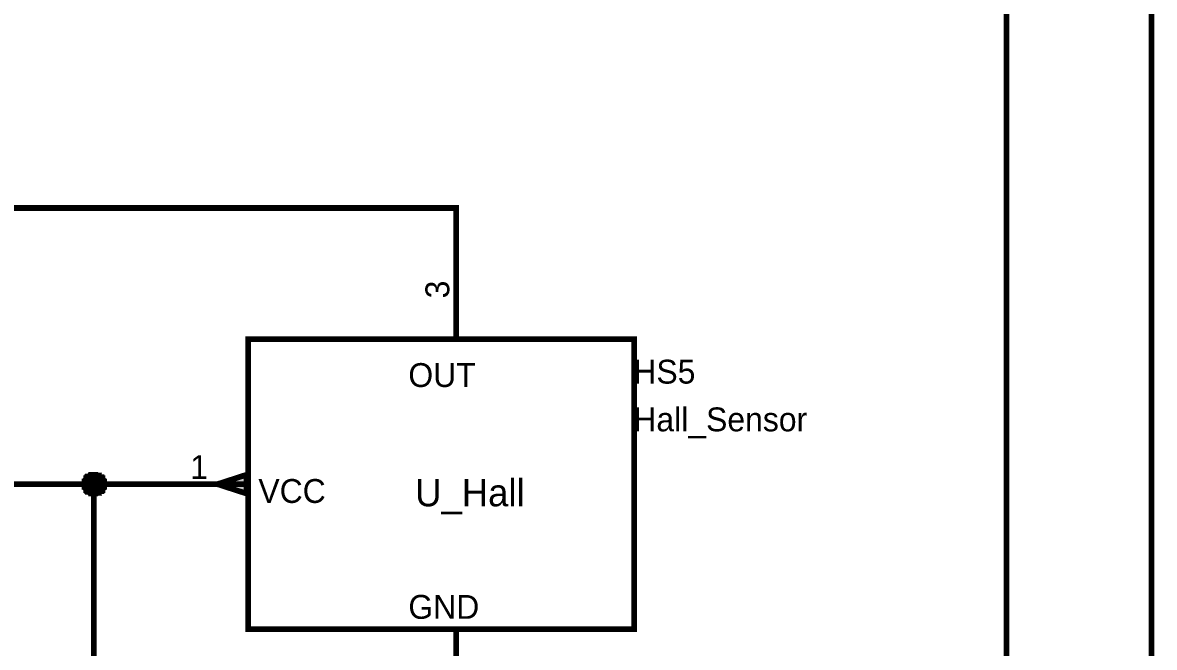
# Model space of a CAD drawing. Header units: millimetres. Extents: x 0 to 800, y 0 to 567.
# Drawn here: x 740.8 to 800.2, y 218.9 to 251.7 of the extents above; entities that cross this region are included whole.
import ezdxf

# ---------------------------------------------------------------- set-up
doc = ezdxf.new("R2010")
doc.units = ezdxf.units.MM
doc.layers.add('Sheet', color=255, linetype='Continuous')

msp = doc.modelspace()

# ---------------------------------------------------------------- linework, layer by layer
at = {"layer": 'Sheet'}
for points, const_width in [([(0, 566.375), (800.1, 566.375), (800.1, 0), (0, 0), (0, 566.375)], 0.3), ([(0, 566.375), (0, 0), (800.1, 0), (800.1, 566.375), (0, 566.375), (0, 566.375)], 0.0991), ([(7.661, 558.76), (792.484, 558.76), (792.484, 7.616), (7.661, 7.616), (7.661, 558.76)], 0.3), ([(7.661, 558.76), (7.661, 7.616), (792.484, 7.616), (792.484, 558.76), (7.661, 558.76), (7.661, 558.76)], 0.0991), ([(752.614, 235.097), (772.907, 235.097), (772.907, 219.866), (752.614, 219.866), (752.614, 235.097)], 0.3), ([(752.614, 235.097), (752.614, 219.866), (772.907, 219.866), (772.907, 235.097), (752.614, 235.097), (752.614, 235.097)], 0.0991), ([(751.001, 227.482), (752.524, 227.975), (752.524, 226.989), (751.001, 227.482)], 0.3), ([(751.001, 227.482), (752.524, 227.975), (752.524, 226.989), (751.001, 227.482)], 0.0991)]:
    msp.add_lwpolyline(points, close=True, dxfattribs=dict(at, const_width=const_width))
for points, const_width in [([(763.544, 240.697), (763.544, 241.996), (689, 241.996), (689, 229.991)], 0.3), ([(763.544, 235.187), (763.544, 240.697)], 0.3), ([(744.012, 227.482), (744.012, 227.527), (744.012, 227.527), (744.012, 227.571), (744.012, 227.571), (744.012, 227.616), (744.057, 227.616), (744.057, 227.661), (744.057, 227.661), (744.057, 227.706), (744.057, 227.706), (744.102, 227.751), (744.102, 227.751), (744.102, 227.795), (744.147, 227.795), (744.147, 227.795), (744.147, 227.84), (744.192, 227.84), (744.192, 227.84), (744.192, 227.885), (744.236, 227.885), (744.236, 227.885), (744.281, 227.93), (744.281, 227.93), (744.326, 227.93), (744.326, 227.93), (744.371, 227.93), (744.371, 227.975), (744.416, 227.975), (744.416, 227.975), (744.46, 227.975), (744.46, 227.975), (744.505, 227.975)], 0.3), ([(744.012, 227.482), (744.012, 227.527), (744.012, 227.527), (744.012, 227.571), (744.012, 227.571), (744.012, 227.616), (744.057, 227.616), (744.057, 227.661), (744.057, 227.661), (744.057, 227.706), (744.057, 227.706), (744.102, 227.751), (744.102, 227.751), (744.102, 227.795), (744.147, 227.795), (744.147, 227.795), (744.147, 227.84), (744.192, 227.84), (744.192, 227.84), (744.192, 227.885), (744.236, 227.885), (744.236, 227.885), (744.281, 227.93), (744.281, 227.93), (744.326, 227.93), (744.326, 227.93), (744.371, 227.93), (744.371, 227.975), (744.416, 227.975), (744.416, 227.975), (744.46, 227.975), (744.46, 227.975), (744.505, 227.975)], 0.3), ([(744.012, 227.482), (744.012, 227.527), (744.012, 227.527), (744.012, 227.571), (744.012, 227.571), (744.012, 227.616), (744.057, 227.616), (744.057, 227.661), (744.057, 227.661), (744.057, 227.706), (744.057, 227.706), (744.102, 227.751), (744.102, 227.751), (744.102, 227.795), (744.147, 227.795), (744.147, 227.795), (744.147, 227.84), (744.192, 227.84), (744.192, 227.84), (744.192, 227.885), (744.236, 227.885), (744.236, 227.885), (744.281, 227.93), (744.281, 227.93), (744.326, 227.93), (744.326, 227.93), (744.371, 227.93), (744.371, 227.975), (744.416, 227.975), (744.416, 227.975), (744.46, 227.975), (744.46, 227.975), (744.505, 227.975)], 0.3), ([(744.012, 227.482), (744.012, 227.527), (744.012, 227.527), (744.012, 227.571), (744.012, 227.571), (744.012, 227.616), (744.057, 227.616), (744.057, 227.661), (744.057, 227.661), (744.057, 227.706), (744.057, 227.706), (744.102, 227.751), (744.102, 227.751), (744.102, 227.795), (744.147, 227.795), (744.147, 227.795), (744.147, 227.84), (744.192, 227.84), (744.192, 227.84), (744.192, 227.885), (744.236, 227.885), (744.236, 227.885), (744.281, 227.93), (744.281, 227.93), (744.326, 227.93), (744.326, 227.93), (744.371, 227.93), (744.371, 227.975), (744.416, 227.975), (744.416, 227.975), (744.46, 227.975), (744.46, 227.975), (744.505, 227.975)], 0.3), ([(744.012, 227.482), (744.012, 227.527), (744.012, 227.527), (744.012, 227.571), (744.012, 227.571), (744.012, 227.616), (744.057, 227.616), (744.057, 227.661), (744.057, 227.661), (744.057, 227.706), (744.057, 227.706), (744.102, 227.751), (744.102, 227.751), (744.102, 227.795), (744.147, 227.795), (744.147, 227.795), (744.147, 227.84), (744.192, 227.84), (744.192, 227.84), (744.192, 227.885), (744.236, 227.885), (744.236, 227.885), (744.281, 227.93), (744.281, 227.93), (744.326, 227.93), (744.326, 227.93), (744.371, 227.93), (744.371, 227.975), (744.416, 227.975), (744.416, 227.975), (744.46, 227.975), (744.46, 227.975), (744.505, 227.975)], 0.0991), ([(744.012, 227.482), (744.012, 227.527), (744.012, 227.527), (744.012, 227.571), (744.012, 227.571), (744.012, 227.616), (744.057, 227.616), (744.057, 227.661), (744.057, 227.661), (744.057, 227.706), (744.057, 227.706), (744.102, 227.751), (744.102, 227.751), (744.102, 227.795), (744.147, 227.795), (744.147, 227.795), (744.147, 227.84), (744.192, 227.84), (744.192, 227.84), (744.192, 227.885), (744.236, 227.885), (744.236, 227.885), (744.281, 227.93), (744.281, 227.93), (744.326, 227.93), (744.326, 227.93), (744.371, 227.93), (744.371, 227.975), (744.416, 227.975), (744.416, 227.975), (744.46, 227.975), (744.46, 227.975), (744.505, 227.975)], 0.0991), ([(744.012, 227.482), (744.012, 227.527), (744.012, 227.527), (744.012, 227.571), (744.012, 227.571), (744.012, 227.616), (744.057, 227.616), (744.057, 227.661), (744.057, 227.661), (744.057, 227.706), (744.057, 227.706), (744.102, 227.751), (744.102, 227.751), (744.102, 227.795), (744.147, 227.795), (744.147, 227.795), (744.147, 227.84), (744.192, 227.84), (744.192, 227.84), (744.192, 227.885), (744.236, 227.885), (744.236, 227.885), (744.281, 227.93), (744.281, 227.93), (744.326, 227.93), (744.326, 227.93), (744.371, 227.93), (744.371, 227.975), (744.416, 227.975), (744.416, 227.975), (744.46, 227.975), (744.46, 227.975), (744.505, 227.975)], 0.0991), ([(744.012, 227.482), (744.012, 227.527), (744.012, 227.527), (744.012, 227.571), (744.012, 227.571), (744.012, 227.616), (744.057, 227.616), (744.057, 227.661), (744.057, 227.661), (744.057, 227.706), (744.057, 227.706), (744.102, 227.751), (744.102, 227.751), (744.102, 227.795), (744.147, 227.795), (744.147, 227.795), (744.147, 227.84), (744.192, 227.84), (744.192, 227.84), (744.192, 227.885), (744.236, 227.885), (744.236, 227.885), (744.281, 227.93), (744.281, 227.93), (744.326, 227.93), (744.326, 227.93), (744.371, 227.93), (744.371, 227.975), (744.416, 227.975), (744.416, 227.975), (744.46, 227.975), (744.46, 227.975), (744.505, 227.975)], 0.0991), ([(744.505, 227.975), (744.505, 227.975)], 0.3), ([(744.505, 227.975), (744.55, 227.975), (744.55, 227.975), (744.595, 227.975), (744.64, 227.975), (744.64, 227.975), (744.684, 227.93), (744.684, 227.93), (744.729, 227.93), (744.729, 227.93), (744.774, 227.93), (744.774, 227.885), (744.819, 227.885), (744.819, 227.885), (744.864, 227.84), (744.864, 227.84), (744.908, 227.84), (744.908, 227.795), (744.908, 227.795), (744.953, 227.795), (744.953, 227.751), (744.953, 227.751), (744.998, 227.706), (744.998, 227.706), (744.998, 227.661), (744.998, 227.661), (744.998, 227.616), (745.043, 227.616), (745.043, 227.571), (745.043, 227.571), (745.043, 227.527), (745.043, 227.527), (745.043, 227.482)], 0.3), ([(744.505, 227.975), (744.505, 227.975)], 0.3), ([(744.505, 227.975), (744.55, 227.975), (744.55, 227.975), (744.595, 227.975), (744.64, 227.975), (744.64, 227.975), (744.684, 227.93), (744.684, 227.93), (744.729, 227.93), (744.729, 227.93), (744.774, 227.93), (744.774, 227.885), (744.819, 227.885), (744.819, 227.885), (744.864, 227.84), (744.864, 227.84), (744.908, 227.84), (744.908, 227.795), (744.908, 227.795), (744.953, 227.795), (744.953, 227.751), (744.953, 227.751), (744.998, 227.706), (744.998, 227.706), (744.998, 227.661), (744.998, 227.661), (744.998, 227.616), (745.043, 227.616), (745.043, 227.571), (745.043, 227.571), (745.043, 227.527), (745.043, 227.527), (745.043, 227.482)], 0.3), ([(744.505, 227.975), (744.505, 227.975)], 0.3), ([(744.505, 227.975), (744.55, 227.975), (744.55, 227.975), (744.595, 227.975), (744.64, 227.975), (744.64, 227.975), (744.684, 227.93), (744.684, 227.93), (744.729, 227.93), (744.729, 227.93), (744.774, 227.93), (744.774, 227.885), (744.819, 227.885), (744.819, 227.885), (744.864, 227.84), (744.864, 227.84), (744.908, 227.84), (744.908, 227.795), (744.908, 227.795), (744.953, 227.795), (744.953, 227.751), (744.953, 227.751), (744.998, 227.706), (744.998, 227.706), (744.998, 227.661), (744.998, 227.661), (744.998, 227.616), (745.043, 227.616), (745.043, 227.571), (745.043, 227.571), (745.043, 227.527), (745.043, 227.527), (745.043, 227.482)], 0.3), ([(744.505, 227.975), (744.505, 227.975)], 0.3), ([(744.505, 227.975), (744.55, 227.975), (744.55, 227.975), (744.595, 227.975), (744.64, 227.975), (744.64, 227.975), (744.684, 227.93), (744.684, 227.93), (744.729, 227.93), (744.729, 227.93), (744.774, 227.93), (744.774, 227.885), (744.819, 227.885), (744.819, 227.885), (744.864, 227.84), (744.864, 227.84), (744.908, 227.84), (744.908, 227.795), (744.908, 227.795), (744.953, 227.795), (744.953, 227.751), (744.953, 227.751), (744.998, 227.706), (744.998, 227.706), (744.998, 227.661), (744.998, 227.661), (744.998, 227.616), (745.043, 227.616), (745.043, 227.571), (745.043, 227.571), (745.043, 227.527), (745.043, 227.527), (745.043, 227.482)], 0.3), ([(744.505, 227.975), (744.505, 227.975)], 0.0991), ([(744.505, 227.975), (744.55, 227.975), (744.55, 227.975), (744.595, 227.975), (744.64, 227.975), (744.64, 227.975), (744.684, 227.93), (744.684, 227.93), (744.729, 227.93), (744.729, 227.93), (744.774, 227.93), (744.774, 227.885), (744.819, 227.885), (744.819, 227.885), (744.864, 227.84), (744.864, 227.84), (744.908, 227.84), (744.908, 227.795), (744.908, 227.795), (744.953, 227.795), (744.953, 227.751), (744.953, 227.751), (744.998, 227.706), (744.998, 227.706), (744.998, 227.661), (744.998, 227.661), (744.998, 227.616), (745.043, 227.616), (745.043, 227.571), (745.043, 227.571), (745.043, 227.527), (745.043, 227.527), (745.043, 227.482)], 0.0991), ([(744.505, 227.975), (744.505, 227.975)], 0.0991), ([(744.505, 227.975), (744.55, 227.975), (744.55, 227.975), (744.595, 227.975), (744.64, 227.975), (744.64, 227.975), (744.684, 227.93), (744.684, 227.93), (744.729, 227.93), (744.729, 227.93), (744.774, 227.93), (744.774, 227.885), (744.819, 227.885), (744.819, 227.885), (744.864, 227.84), (744.864, 227.84), (744.908, 227.84), (744.908, 227.795), (744.908, 227.795), (744.953, 227.795), (744.953, 227.751), (744.953, 227.751), (744.998, 227.706), (744.998, 227.706), (744.998, 227.661), (744.998, 227.661), (744.998, 227.616), (745.043, 227.616), (745.043, 227.571), (745.043, 227.571), (745.043, 227.527), (745.043, 227.527), (745.043, 227.482)], 0.0991), ([(744.505, 227.975), (744.505, 227.975)], 0.0991), ([(744.505, 227.975), (744.55, 227.975), (744.55, 227.975), (744.595, 227.975), (744.64, 227.975), (744.64, 227.975), (744.684, 227.93), (744.684, 227.93), (744.729, 227.93), (744.729, 227.93), (744.774, 227.93), (744.774, 227.885), (744.819, 227.885), (744.819, 227.885), (744.864, 227.84), (744.864, 227.84), (744.908, 227.84), (744.908, 227.795), (744.908, 227.795), (744.953, 227.795), (744.953, 227.751), (744.953, 227.751), (744.998, 227.706), (744.998, 227.706), (744.998, 227.661), (744.998, 227.661), (744.998, 227.616), (745.043, 227.616), (745.043, 227.571), (745.043, 227.571), (745.043, 227.527), (745.043, 227.527), (745.043, 227.482)], 0.0991), ([(744.505, 227.975), (744.505, 227.975)], 0.0991), ([(744.505, 227.975), (744.55, 227.975), (744.55, 227.975), (744.595, 227.975), (744.64, 227.975), (744.64, 227.975), (744.684, 227.93), (744.684, 227.93), (744.729, 227.93), (744.729, 227.93), (744.774, 227.93), (744.774, 227.885), (744.819, 227.885), (744.819, 227.885), (744.864, 227.84), (744.864, 227.84), (744.908, 227.84), (744.908, 227.795), (744.908, 227.795), (744.953, 227.795), (744.953, 227.751), (744.953, 227.751), (744.998, 227.706), (744.998, 227.706), (744.998, 227.661), (744.998, 227.661), (744.998, 227.616), (745.043, 227.616), (745.043, 227.571), (745.043, 227.571), (745.043, 227.527), (745.043, 227.527), (745.043, 227.482)], 0.0991), ([(710.279, 227.482), (715.028, 227.482), (729.498, 227.482), (744.505, 227.482), (747.014, 227.482)], 0.3), ([(744.505, 226.989), (744.46, 226.989), (744.46, 226.989), (744.416, 226.989), (744.416, 226.989), (744.371, 226.989), (744.371, 227.034), (744.326, 227.034), (744.326, 227.034), (744.281, 227.034), (744.281, 227.034), (744.236, 227.079), (744.236, 227.079), (744.192, 227.079), (744.192, 227.123), (744.192, 227.123), (744.147, 227.123), (744.147, 227.168), (744.147, 227.168), (744.102, 227.168), (744.102, 227.213), (744.102, 227.213), (744.057, 227.258), (744.057, 227.258), (744.057, 227.303), (744.057, 227.303), (744.057, 227.347), (744.012, 227.347), (744.012, 227.392), (744.012, 227.392), (744.012, 227.437), (744.012, 227.437), (744.012, 227.482)], 0.3), ([(744.012, 227.482), (744.012, 227.482)], 0.3), ([(744.505, 226.989), (744.46, 226.989), (744.46, 226.989), (744.416, 226.989), (744.416, 226.989), (744.371, 226.989), (744.371, 227.034), (744.326, 227.034), (744.326, 227.034), (744.281, 227.034), (744.281, 227.034), (744.236, 227.079), (744.236, 227.079), (744.192, 227.079), (744.192, 227.123), (744.192, 227.123), (744.147, 227.123), (744.147, 227.168), (744.147, 227.168), (744.102, 227.168), (744.102, 227.213), (744.102, 227.213), (744.057, 227.258), (744.057, 227.258), (744.057, 227.303), (744.057, 227.303), (744.057, 227.347), (744.012, 227.347), (744.012, 227.392), (744.012, 227.392), (744.012, 227.437), (744.012, 227.437), (744.012, 227.482)], 0.3), ([(744.012, 227.482), (744.012, 227.482)], 0.3), ([(744.505, 226.989), (744.46, 226.989), (744.46, 226.989), (744.416, 226.989), (744.416, 226.989), (744.371, 226.989), (744.371, 227.034), (744.326, 227.034), (744.326, 227.034), (744.281, 227.034), (744.281, 227.034), (744.236, 227.079), (744.236, 227.079), (744.192, 227.079), (744.192, 227.123), (744.192, 227.123), (744.147, 227.123), (744.147, 227.168), (744.147, 227.168), (744.102, 227.168), (744.102, 227.213), (744.102, 227.213), (744.057, 227.258), (744.057, 227.258), (744.057, 227.303), (744.057, 227.303), (744.057, 227.347), (744.012, 227.347), (744.012, 227.392), (744.012, 227.392), (744.012, 227.437), (744.012, 227.437), (744.012, 227.482)], 0.3), ([(744.012, 227.482), (744.012, 227.482)], 0.3), ([(744.505, 226.989), (744.46, 226.989), (744.46, 226.989), (744.416, 226.989), (744.416, 226.989), (744.371, 226.989), (744.371, 227.034), (744.326, 227.034), (744.326, 227.034), (744.281, 227.034), (744.281, 227.034), (744.236, 227.079), (744.236, 227.079), (744.192, 227.079), (744.192, 227.123), (744.192, 227.123), (744.147, 227.123), (744.147, 227.168), (744.147, 227.168), (744.102, 227.168), (744.102, 227.213), (744.102, 227.213), (744.057, 227.258), (744.057, 227.258), (744.057, 227.303), (744.057, 227.303), (744.057, 227.347), (744.012, 227.347), (744.012, 227.392), (744.012, 227.392), (744.012, 227.437), (744.012, 227.437), (744.012, 227.482)], 0.3), ([(744.012, 227.482), (744.012, 227.482)], 0.3), ([(744.505, 226.989), (744.46, 226.989), (744.46, 226.989), (744.416, 226.989), (744.416, 226.989), (744.371, 226.989), (744.371, 227.034), (744.326, 227.034), (744.326, 227.034), (744.281, 227.034), (744.281, 227.034), (744.236, 227.079), (744.236, 227.079), (744.192, 227.079), (744.192, 227.123), (744.192, 227.123), (744.147, 227.123), (744.147, 227.168), (744.147, 227.168), (744.102, 227.168), (744.102, 227.213), (744.102, 227.213), (744.057, 227.258), (744.057, 227.258), (744.057, 227.303), (744.057, 227.303), (744.057, 227.347), (744.012, 227.347), (744.012, 227.392), (744.012, 227.392), (744.012, 227.437), (744.012, 227.437), (744.012, 227.482)], 0.0991), ([(744.012, 227.482), (744.012, 227.482)], 0.0991), ([(744.505, 226.989), (744.46, 226.989), (744.46, 226.989), (744.416, 226.989), (744.416, 226.989), (744.371, 226.989), (744.371, 227.034), (744.326, 227.034), (744.326, 227.034), (744.281, 227.034), (744.281, 227.034), (744.236, 227.079), (744.236, 227.079), (744.192, 227.079), (744.192, 227.123), (744.192, 227.123), (744.147, 227.123), (744.147, 227.168), (744.147, 227.168), (744.102, 227.168), (744.102, 227.213), (744.102, 227.213), (744.057, 227.258), (744.057, 227.258), (744.057, 227.303), (744.057, 227.303), (744.057, 227.347), (744.012, 227.347), (744.012, 227.392), (744.012, 227.392), (744.012, 227.437), (744.012, 227.437), (744.012, 227.482)], 0.0991), ([(744.012, 227.482), (744.012, 227.482)], 0.0991), ([(744.505, 226.989), (744.46, 226.989), (744.46, 226.989), (744.416, 226.989), (744.416, 226.989), (744.371, 226.989), (744.371, 227.034), (744.326, 227.034), (744.326, 227.034), (744.281, 227.034), (744.281, 227.034), (744.236, 227.079), (744.236, 227.079), (744.192, 227.079), (744.192, 227.123), (744.192, 227.123), (744.147, 227.123), (744.147, 227.168), (744.147, 227.168), (744.102, 227.168), (744.102, 227.213), (744.102, 227.213), (744.057, 227.258), (744.057, 227.258), (744.057, 227.303), (744.057, 227.303), (744.057, 227.347), (744.012, 227.347), (744.012, 227.392), (744.012, 227.392), (744.012, 227.437), (744.012, 227.437), (744.012, 227.482)], 0.0991), ([(744.012, 227.482), (744.012, 227.482)], 0.0991), ([(744.505, 226.989), (744.46, 226.989), (744.46, 226.989), (744.416, 226.989), (744.416, 226.989), (744.371, 226.989), (744.371, 227.034), (744.326, 227.034), (744.326, 227.034), (744.281, 227.034), (744.281, 227.034), (744.236, 227.079), (744.236, 227.079), (744.192, 227.079), (744.192, 227.123), (744.192, 227.123), (744.147, 227.123), (744.147, 227.168), (744.147, 227.168), (744.102, 227.168), (744.102, 227.213), (744.102, 227.213), (744.057, 227.258), (744.057, 227.258), (744.057, 227.303), (744.057, 227.303), (744.057, 227.347), (744.012, 227.347), (744.012, 227.392), (744.012, 227.392), (744.012, 227.437), (744.012, 227.437), (744.012, 227.482)], 0.0991), ([(744.012, 227.482), (744.012, 227.482)], 0.0991), ([(744.505, 209.473), (744.505, 227.482)], 0.3), ([(745.043, 227.482), (745.043, 227.437), (745.043, 227.437), (745.043, 227.392), (745.043, 227.392), (745.043, 227.347), (744.998, 227.347), (744.998, 227.303), (744.998, 227.303), (744.998, 227.258), (744.998, 227.258), (744.953, 227.213), (744.953, 227.213), (744.953, 227.168), (744.908, 227.168), (744.908, 227.168), (744.908, 227.123), (744.864, 227.123), (744.864, 227.123), (744.819, 227.079), (744.819, 227.079), (744.774, 227.079), (744.774, 227.034), (744.729, 227.034), (744.729, 227.034), (744.684, 227.034), (744.684, 227.034), (744.64, 226.989), (744.64, 226.989), (744.595, 226.989), (744.55, 226.989), (744.55, 226.989), (744.505, 226.989)], 0.3), ([(745.043, 227.482), (745.043, 227.437), (745.043, 227.437), (745.043, 227.392), (745.043, 227.392), (745.043, 227.347), (744.998, 227.347), (744.998, 227.303), (744.998, 227.303), (744.998, 227.258), (744.998, 227.258), (744.953, 227.213), (744.953, 227.213), (744.953, 227.168), (744.908, 227.168), (744.908, 227.168), (744.908, 227.123), (744.864, 227.123), (744.864, 227.123), (744.819, 227.079), (744.819, 227.079), (744.774, 227.079), (744.774, 227.034), (744.729, 227.034), (744.729, 227.034), (744.684, 227.034), (744.684, 227.034), (744.64, 226.989), (744.64, 226.989), (744.595, 226.989), (744.55, 226.989), (744.55, 226.989), (744.505, 226.989)], 0.3), ([(745.043, 227.482), (745.043, 227.437), (745.043, 227.437), (745.043, 227.392), (745.043, 227.392), (745.043, 227.347), (744.998, 227.347), (744.998, 227.303), (744.998, 227.303), (744.998, 227.258), (744.998, 227.258), (744.953, 227.213), (744.953, 227.213), (744.953, 227.168), (744.908, 227.168), (744.908, 227.168), (744.908, 227.123), (744.864, 227.123), (744.864, 227.123), (744.819, 227.079), (744.819, 227.079), (744.774, 227.079), (744.774, 227.034), (744.729, 227.034), (744.729, 227.034), (744.684, 227.034), (744.684, 227.034), (744.64, 226.989), (744.64, 226.989), (744.595, 226.989), (744.55, 226.989), (744.55, 226.989), (744.505, 226.989)], 0.3), ([(745.043, 227.482), (745.043, 227.437), (745.043, 227.437), (745.043, 227.392), (745.043, 227.392), (745.043, 227.347), (744.998, 227.347), (744.998, 227.303), (744.998, 227.303), (744.998, 227.258), (744.998, 227.258), (744.953, 227.213), (744.953, 227.213), (744.953, 227.168), (744.908, 227.168), (744.908, 227.168), (744.908, 227.123), (744.864, 227.123), (744.864, 227.123), (744.819, 227.079), (744.819, 227.079), (744.774, 227.079), (744.774, 227.034), (744.729, 227.034), (744.729, 227.034), (744.684, 227.034), (744.684, 227.034), (744.64, 226.989), (744.64, 226.989), (744.595, 226.989), (744.55, 226.989), (744.55, 226.989), (744.505, 226.989)], 0.3), ([(745.043, 227.482), (745.043, 227.437), (745.043, 227.437), (745.043, 227.392), (745.043, 227.392), (745.043, 227.347), (744.998, 227.347), (744.998, 227.303), (744.998, 227.303), (744.998, 227.258), (744.998, 227.258), (744.953, 227.213), (744.953, 227.213), (744.953, 227.168), (744.908, 227.168), (744.908, 227.168), (744.908, 227.123), (744.864, 227.123), (744.864, 227.123), (744.819, 227.079), (744.819, 227.079), (744.774, 227.079), (744.774, 227.034), (744.729, 227.034), (744.729, 227.034), (744.684, 227.034), (744.684, 227.034), (744.64, 226.989), (744.64, 226.989), (744.595, 226.989), (744.55, 226.989), (744.55, 226.989), (744.505, 226.989)], 0.0991), ([(745.043, 227.482), (745.043, 227.437), (745.043, 227.437), (745.043, 227.392), (745.043, 227.392), (745.043, 227.347), (744.998, 227.347), (744.998, 227.303), (744.998, 227.303), (744.998, 227.258), (744.998, 227.258), (744.953, 227.213), (744.953, 227.213), (744.953, 227.168), (744.908, 227.168), (744.908, 227.168), (744.908, 227.123), (744.864, 227.123), (744.864, 227.123), (744.819, 227.079), (744.819, 227.079), (744.774, 227.079), (744.774, 227.034), (744.729, 227.034), (744.729, 227.034), (744.684, 227.034), (744.684, 227.034), (744.64, 226.989), (744.64, 226.989), (744.595, 226.989), (744.55, 226.989), (744.55, 226.989), (744.505, 226.989)], 0.0991), ([(745.043, 227.482), (745.043, 227.437), (745.043, 227.437), (745.043, 227.392), (745.043, 227.392), (745.043, 227.347), (744.998, 227.347), (744.998, 227.303), (744.998, 227.303), (744.998, 227.258), (744.998, 227.258), (744.953, 227.213), (744.953, 227.213), (744.953, 227.168), (744.908, 227.168), (744.908, 227.168), (744.908, 227.123), (744.864, 227.123), (744.864, 227.123), (744.819, 227.079), (744.819, 227.079), (744.774, 227.079), (744.774, 227.034), (744.729, 227.034), (744.729, 227.034), (744.684, 227.034), (744.684, 227.034), (744.64, 226.989), (744.64, 226.989), (744.595, 226.989), (744.55, 226.989), (744.55, 226.989), (744.505, 226.989)], 0.0991), ([(745.043, 227.482), (745.043, 227.437), (745.043, 227.437), (745.043, 227.392), (745.043, 227.392), (745.043, 227.347), (744.998, 227.347), (744.998, 227.303), (744.998, 227.303), (744.998, 227.258), (744.998, 227.258), (744.953, 227.213), (744.953, 227.213), (744.953, 227.168), (744.908, 227.168), (744.908, 227.168), (744.908, 227.123), (744.864, 227.123), (744.864, 227.123), (744.819, 227.079), (744.819, 227.079), (744.774, 227.079), (744.774, 227.034), (744.729, 227.034), (744.729, 227.034), (744.684, 227.034), (744.684, 227.034), (744.64, 226.989), (744.64, 226.989), (744.595, 226.989), (744.55, 226.989), (744.55, 226.989), (744.505, 226.989)], 0.0991), ([(745.043, 227.482), (745.043, 227.482), (745.043, 227.482), (745.043, 227.482), (745.043, 227.482), (745.043, 227.482), (745.043, 227.482), (745.043, 227.482), (745.043, 227.482), (745.043, 227.482), (745.043, 227.482), (745.043, 227.482), (745.043, 227.482), (745.043, 227.482), (745.043, 227.482), (745.043, 227.482), (745.043, 227.482), (745.043, 227.482), (745.043, 227.482), (745.043, 227.482), (745.043, 227.482), (745.043, 227.482), (745.043, 227.482), (745.043, 227.482), (745.043, 227.482), (745.043, 227.482), (745.043, 227.482), (745.043, 227.482), (745.043, 227.482), (745.043, 227.482), (745.043, 227.482), (745.043, 227.482), (745.043, 227.482)], 0.3), ([(745.043, 227.482), (745.043, 227.482)], 0.3), ([(745.043, 227.482), (745.043, 227.482), (745.043, 227.482), (745.043, 227.482), (745.043, 227.482), (745.043, 227.482), (745.043, 227.482), (745.043, 227.482), (745.043, 227.482), (745.043, 227.482), (745.043, 227.482), (745.043, 227.482), (745.043, 227.482), (745.043, 227.482), (745.043, 227.482), (745.043, 227.482), (745.043, 227.482), (745.043, 227.482), (745.043, 227.482), (745.043, 227.482), (745.043, 227.482), (745.043, 227.482), (745.043, 227.482), (745.043, 227.482), (745.043, 227.482), (745.043, 227.482), (745.043, 227.482), (745.043, 227.482), (745.043, 227.482), (745.043, 227.482), (745.043, 227.482), (745.043, 227.482), (745.043, 227.482)], 0.3), ([(745.043, 227.482), (745.043, 227.482)], 0.3), ([(745.043, 227.482), (745.043, 227.482), (745.043, 227.482), (745.043, 227.482), (745.043, 227.482), (745.043, 227.482), (745.043, 227.482), (745.043, 227.482), (745.043, 227.482), (745.043, 227.482), (745.043, 227.482), (745.043, 227.482), (745.043, 227.482), (745.043, 227.482), (745.043, 227.482), (745.043, 227.482), (745.043, 227.482), (745.043, 227.482), (745.043, 227.482), (745.043, 227.482), (745.043, 227.482), (745.043, 227.482), (745.043, 227.482), (745.043, 227.482), (745.043, 227.482), (745.043, 227.482), (745.043, 227.482), (745.043, 227.482), (745.043, 227.482), (745.043, 227.482), (745.043, 227.482), (745.043, 227.482), (745.043, 227.482)], 0.3), ([(745.043, 227.482), (745.043, 227.482)], 0.3), ([(745.043, 227.482), (745.043, 227.482), (745.043, 227.482), (745.043, 227.482), (745.043, 227.482), (745.043, 227.482), (745.043, 227.482), (745.043, 227.482), (745.043, 227.482), (745.043, 227.482), (745.043, 227.482), (745.043, 227.482), (745.043, 227.482), (745.043, 227.482), (745.043, 227.482), (745.043, 227.482), (745.043, 227.482), (745.043, 227.482), (745.043, 227.482), (745.043, 227.482), (745.043, 227.482), (745.043, 227.482), (745.043, 227.482), (745.043, 227.482), (745.043, 227.482), (745.043, 227.482), (745.043, 227.482), (745.043, 227.482), (745.043, 227.482), (745.043, 227.482), (745.043, 227.482), (745.043, 227.482), (745.043, 227.482)], 0.3), ([(745.043, 227.482), (745.043, 227.482)], 0.3), ([(745.043, 227.482), (745.043, 227.482), (745.043, 227.482), (745.043, 227.482), (745.043, 227.482), (745.043, 227.482), (745.043, 227.482), (745.043, 227.482), (745.043, 227.482), (745.043, 227.482), (745.043, 227.482), (745.043, 227.482), (745.043, 227.482), (745.043, 227.482), (745.043, 227.482), (745.043, 227.482), (745.043, 227.482), (745.043, 227.482), (745.043, 227.482), (745.043, 227.482), (745.043, 227.482), (745.043, 227.482), (745.043, 227.482), (745.043, 227.482), (745.043, 227.482), (745.043, 227.482), (745.043, 227.482), (745.043, 227.482), (745.043, 227.482), (745.043, 227.482), (745.043, 227.482), (745.043, 227.482), (745.043, 227.482)], 0.0991), ([(745.043, 227.482), (745.043, 227.482)], 0.0991), ([(745.043, 227.482), (745.043, 227.482), (745.043, 227.482), (745.043, 227.482), (745.043, 227.482), (745.043, 227.482), (745.043, 227.482), (745.043, 227.482), (745.043, 227.482), (745.043, 227.482), (745.043, 227.482), (745.043, 227.482), (745.043, 227.482), (745.043, 227.482), (745.043, 227.482), (745.043, 227.482), (745.043, 227.482), (745.043, 227.482), (745.043, 227.482), (745.043, 227.482), (745.043, 227.482), (745.043, 227.482), (745.043, 227.482), (745.043, 227.482), (745.043, 227.482), (745.043, 227.482), (745.043, 227.482), (745.043, 227.482), (745.043, 227.482), (745.043, 227.482), (745.043, 227.482), (745.043, 227.482), (745.043, 227.482)], 0.0991), ([(745.043, 227.482), (745.043, 227.482)], 0.0991), ([(745.043, 227.482), (745.043, 227.482), (745.043, 227.482), (745.043, 227.482), (745.043, 227.482), (745.043, 227.482), (745.043, 227.482), (745.043, 227.482), (745.043, 227.482), (745.043, 227.482), (745.043, 227.482), (745.043, 227.482), (745.043, 227.482), (745.043, 227.482), (745.043, 227.482), (745.043, 227.482), (745.043, 227.482), (745.043, 227.482), (745.043, 227.482), (745.043, 227.482), (745.043, 227.482), (745.043, 227.482), (745.043, 227.482), (745.043, 227.482), (745.043, 227.482), (745.043, 227.482), (745.043, 227.482), (745.043, 227.482), (745.043, 227.482), (745.043, 227.482), (745.043, 227.482), (745.043, 227.482), (745.043, 227.482)], 0.0991), ([(745.043, 227.482), (745.043, 227.482)], 0.0991), ([(745.043, 227.482), (745.043, 227.482), (745.043, 227.482), (745.043, 227.482), (745.043, 227.482), (745.043, 227.482), (745.043, 227.482), (745.043, 227.482), (745.043, 227.482), (745.043, 227.482), (745.043, 227.482), (745.043, 227.482), (745.043, 227.482), (745.043, 227.482), (745.043, 227.482), (745.043, 227.482), (745.043, 227.482), (745.043, 227.482), (745.043, 227.482), (745.043, 227.482), (745.043, 227.482), (745.043, 227.482), (745.043, 227.482), (745.043, 227.482), (745.043, 227.482), (745.043, 227.482), (745.043, 227.482), (745.043, 227.482), (745.043, 227.482), (745.043, 227.482), (745.043, 227.482), (745.043, 227.482), (745.043, 227.482)], 0.0991), ([(745.043, 227.482), (745.043, 227.482)], 0.0991), ([(752.524, 227.482), (747.014, 227.482)], 0.3), ([(763.544, 219.777), (763.544, 214.267)], 0.3)]:
    msp.add_lwpolyline(points, dxfattribs=dict(at, const_width=const_width))
at = {"layer": 'Sheet', "const_width": 0.508}
msp.add_lwpolyline([(744.245, 227.5, 1), (744.753, 227.5, 1)], format="xyb", close=True, dxfattribs=at)
at = {"layer": 'Sheet'}
msp.add_solid([(752.548, 228.076), (750.818, 227.5), (752.548, 226.923)], dxfattribs=at)

# ---------------------------------------------------------------- texts
msp.add_text('3', height=1.254, rotation=90, dxfattribs=at).set_placement((763.186, 237.248))
for s, height, p in [('OUT', 1.2543, (761.036, 232.589)), ('HS5', 1.2543, (772.863, 232.768)), ('Hall_Sensor', 1.25433, (772.863, 230.259)), ('1', 1.254, (749.567, 227.751)), ('VCC', 1.2543, (753.151, 226.496)), ('U_Hall', 1.4335, (761.394, 226.317)), ('GND', 1.2543, (761.036, 220.404))]:
    msp.add_text(s, height=height, dxfattribs=at).set_placement(p)

doc.saveas('drawing.dxf')
